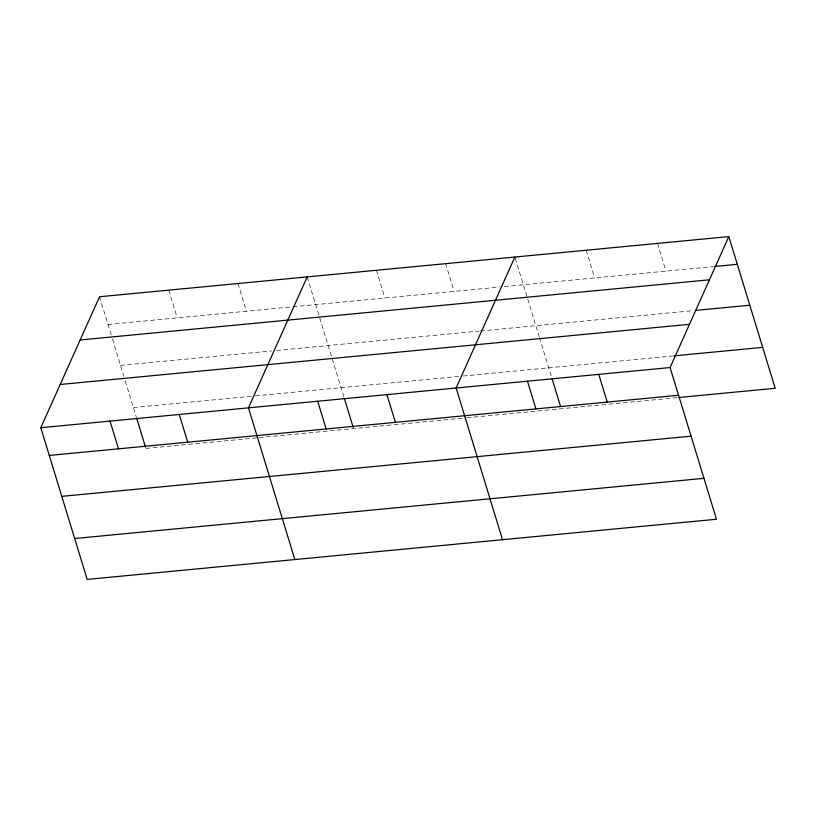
<?xml version="1.0" encoding="UTF-8"?>
<svg xmlns="http://www.w3.org/2000/svg" width="816" height="816" viewBox="0 0 816 816"><rect width="100%" height="100%" fill="white"/><g stroke="black" fill="none" stroke-linecap="round" stroke-linejoin="round"><path stroke-width="0.61" stroke-dasharray="4.08 3.06" d="M108.008 324.482L291.761 306.908M293.015 306.796L499.423 287.059M504.461 286.569L713.521 266.587M120.513 365.395L271.544 350.951M276.583 350.472L479.216 331.092M480.471 330.98L693.498 310.61M133.406 407.541L254.225 395.995M255.49 395.872L461.897 376.135M463.151 376.013L672.608 355.99M145.911 448.453L257.927 437.743M259.182 437.621L465.589 417.894M466.854 417.772L677.606 397.616M657.502 243.403L665.978 271.126M586.184 250.226L594.66 277.95M515.233 258.244L527.391 298.003M527.758 299.207L539.162 336.518M539.529 337.722L551.677 377.461M445.638 263.66L454.114 291.383M376.421 270.28L384.897 298.003M307.193 276.899L344.015 397.31M237.976 283.519L246.452 311.243M168.759 290.139L177.235 317.863M99.532 296.759L112.057 337.722M112.424 338.915L123.828 376.227M125.307 381.052L136.343 417.17"/><path stroke-width="1.22" d="M728.821 236.589L670.089 367.547L716.468 519.241L87.179 579.411L40.8 427.717L99.532 296.759L728.821 236.589L775.2 388.283L678.861 397.494M307.193 276.899L248.462 407.857L294.841 559.562M514.865 257.04L456.134 387.998L502.513 539.702M714.775 266.465L737.297 264.313M80.152 339.976L709.441 279.796M696.007 310.366L749.802 305.225M60.18 384.499L689.469 324.329M673.853 355.868L762.695 347.371M40.8 427.717L670.089 367.547M49.276 455.44L678.565 395.27M61.781 496.352L691.07 436.183M74.674 538.509L703.963 478.329M598.771 374.36L607.247 402.094M552.044 378.665L560.51 406.337M527.452 381.184L535.928 408.908M386.906 394.618L395.383 422.351M344.383 398.514L353.206 427.4M317.689 401.237L326.165 428.971M179.245 414.477L187.721 442.201M136.721 418.373L145.544 447.25M110.017 421.097L118.504 448.82"/></g></svg>
